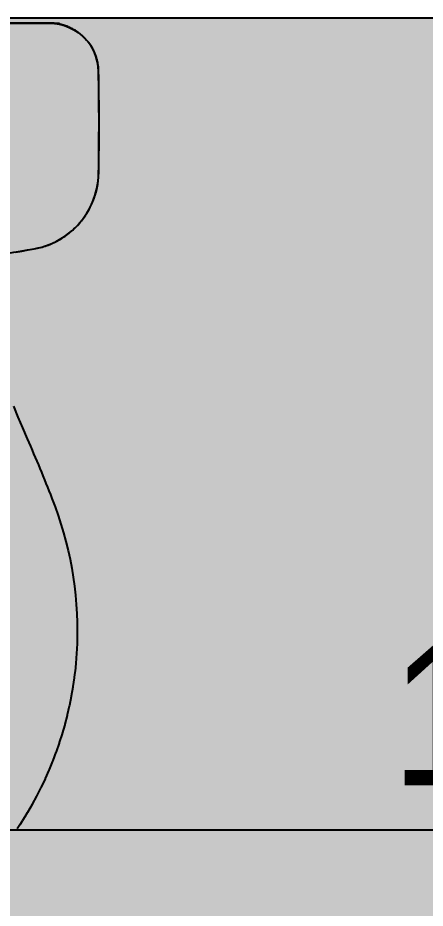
# Model space of a CAD drawing. Header units: metres. Extents: x -23 to 570, y -54 to 184.
# Drawn here: x 18.634 to 18.923, y 51.672 to 52.305 of the extents above; entities that cross this region are included whole.
import ezdxf

# ---------------------------------------------------------------- set-up
doc = ezdxf.new("R2010")
doc.units = ezdxf.units.M
doc.header["$PDMODE"] = 35
for name, color, linetype in [('ARQ-DIM', 2, 'Continuous'), ('PUC$0$ARQ-ALV ACAB', 4, 'Continuous'), ('PUC$0$ARQ-ALV OSSO', 5, 'Continuous'), ('PUC$0$ARQ-HID', 7, 'Continuous')]:
    doc.layers.add(name, color=color, linetype=linetype)
doc.layers.add('PUC$0$ARQ-FORRO', color=9, linetype='Continuous', lineweight=5)
doc.styles.add('Adesa', font='ARIALN.TTF')
doc.dimstyles.new('ADESA 1-0050', dxfattribs={"dimtxt": 0.1, "dimasz": 0.1, "dimexe": 0.05, "dimexo": 0.05, "dimgap": 0.03, "dimtad": 1, "dimdec": 1, "dimlfac": 100, "dimzin": 12, "dimtxsty": 'Adesa', "dimblk": 'DOTSMALL', "dimcen": 1, "dimdle": 0.05, "dimclrd": 1, "dimclre": 1, "dimclrt": 256, "dimazin": 3, "dimtm": 1e-09, "dimtfac": 1, "dimtdec": 1, "dimtmove": 1, "dimatfit": 0, "dimldrblk": 'DOTSMALL', "dimfxl": 0.8, "dimtvp": 2, "dimtolj": 1, "dimtzin": 0, "dimarcsym": 0})

# ---------------------------------------------------------------- blocks, each defined once
blk = doc.blocks.new('_DotSmall')
at = {"color": 0, "linetype": 'ByBlock', "const_width": 0.5}
blk.add_lwpolyline([(-0.0625, 0, 1), (0.0625, 0, 1)], format="xyb", close=True, dxfattribs=at)
blk = doc.blocks.new('*D1185')
at = {"layer": 'ARQ-DIM', "color": 1, "lineweight": -2, "transparency": 16777216}
for p, q in [((18.04096, 51.77869), (18.04096, 51.67735)), ((19.94999, 51.77869), (19.94999, 51.67735)), ((17.99096, 51.72735), (19.99999, 51.72735))]:
    blk.add_line(p, q, dxfattribs=at)
at = {"layer": 'Defpoints', "color": 0, "transparency": 16777216}
for p in [(18.04096, 51.82869, 0), (19.94999, 51.82869, 0), (19.94999, 51.72735)]:
    blk.add_point(p, dxfattribs=at)
at = {"layer": 'ARQ-DIM', "color": 1, "lineweight": -2, "transparency": 16777216, "xscale": 0.1, "yscale": 0.1, "zscale": 0.1, "rotation": 180}
blk.add_blockref('_DotSmall', (18.04096, 51.72735), dxfattribs=at)
at = {"layer": 'ARQ-DIM', "color": 1, "lineweight": -2, "transparency": 16777216, "xscale": 0.1, "yscale": 0.1, "zscale": 0.1}
blk.add_blockref('_DotSmall', (19.94999, 51.72735), dxfattribs=at)
at = {"layer": 'ARQ-DIM', "transparency": 16777216, "insert": (18.99547, 51.80841), "char_height": 0.1, "attachment_point": 5, "style": 'Adesa'}
blk.add_mtext('\\A1;191', dxfattribs=at)
blk = doc.blocks.new('PUC$0$ARQ-HID-BACIA CX')
blk.add_line((-0.00007, -0.175), (-0.00007, 0.175))
for points in [[(-0.1629, 0.1436), (-0.16215, 0.14805), (-0.16138, 0.15249), (-0.16061, 0.15693), (-0.16036, 0.15805), (-0.16011, 0.15916), (-0.15985, 0.16027), (-0.15957, 0.16138), (-0.15928, 0.16249), (-0.15897, 0.16359), (-0.15863, 0.16468), (-0.15827, 0.16576), (-0.15788, 0.16683), (-0.15746, 0.1679), (-0.15702, 0.16895), (-0.15655, 0.17), (-0.15607, 0.17103), (-0.15556, 0.17206), (-0.15504, 0.17308), (-0.1545, 0.17408), (-0.15393, 0.17508), (-0.15335, 0.17606), (-0.15275, 0.17703), (-0.15212, 0.17799), (-0.15148, 0.17893), (-0.15082, 0.17986), (-0.15013, 0.18078), (-0.14943, 0.18168), (-0.14872, 0.18257), (-0.14798, 0.18345), (-0.14722, 0.18431), (-0.14645, 0.18515), (-0.14566, 0.18598), (-0.14485, 0.18679), (-0.14403, 0.18758), (-0.14319, 0.18836), (-0.14234, 0.18912), (-0.14147, 0.18986), (-0.14058, 0.19058), (-0.13969, 0.19129), (-0.13877, 0.19197), (-0.13784, 0.19264), (-0.1369, 0.19329), (-0.13595, 0.19392), (-0.13498, 0.19453), (-0.134, 0.19512), (-0.13301, 0.19569), (-0.13201, 0.19624), (-0.13099, 0.19677), (-0.12997, 0.19727), (-0.12893, 0.19776), (-0.12789, 0.19822), (-0.12684, 0.19866), (-0.12577, 0.19908), (-0.1247, 0.19948), (-0.12362, 0.19986), (-0.12254, 0.20021), (-0.12144, 0.20055), (-0.12034, 0.20086), (-0.11924, 0.20116), (-0.11812, 0.20142), (-0.11701, 0.20166), (-0.11588, 0.20188), (-0.11476, 0.20207), (-0.11363, 0.20223), (-0.11249, 0.20236), (-0.11136, 0.20247), (-0.11022, 0.20256), (-0.10908, 0.20264), (-0.10794, 0.20271), (-0.10679, 0.20277, -0.00878), (-0.03415, 0.20273), (-0.03353, 0.2027), (-0.0329, 0.20268), (-0.03227, 0.20264), (-0.03165, 0.20259), (-0.03102, 0.20253), (-0.0304, 0.20246), (-0.02978, 0.20237), (-0.02916, 0.20227), (-0.02854, 0.20217), (-0.02792, 0.20205), (-0.02731, 0.20192), (-0.02669, 0.20178), (-0.02608, 0.20163), (-0.02548, 0.20147), (-0.02487, 0.2013), (-0.02427, 0.20111), (-0.02368, 0.20092), (-0.02308, 0.20072), (-0.02249, 0.2005), (-0.02191, 0.20027), (-0.02133, 0.20004), (-0.02075, 0.19979), (-0.02018, 0.19954), (-0.01961, 0.19927), (-0.01904, 0.19899), (-0.01849, 0.1987), (-0.01793, 0.19841), (-0.01739, 0.1981), (-0.01684, 0.19778), (-0.01631, 0.19746), (-0.01578, 0.19712), (-0.01526, 0.19677), (-0.01474, 0.19641), (-0.01423, 0.19605), (-0.01372, 0.19568)], [(-0.01308, 0.195, 0.018828), (-0.0135, 0.19544)], [(-0.00007, -0.16772), (-0.00007, 0.16772, 0.212488), (-0.01155, 0.19352), (-0.01247, 0.19434), (-0.01264, 0.19449), (-0.01279, 0.19463), (-0.01286, 0.1947), (-0.01299, 0.19482), (-0.01311, 0.19493), (-0.01316, 0.19498), (-0.01322, 0.19504), (-0.01324, 0.19506), (-0.01327, 0.19509), (-0.01328, 0.1951), (-0.01328, 0.1951)], [(-0.01231, 0.1942, 0.002919), (-0.01155, 0.19353)], [(-0.27251, 0.14221), (-0.28026, 0.14532), (-0.28804, 0.14857), (-0.29584, 0.15194, 0.011149), (-0.33812, 0.16943), (-0.34416, 0.17175), (-0.35027, 0.17392), (-0.35642, 0.17593), (-0.36262, 0.17778), (-0.36886, 0.17948), (-0.37514, 0.18101), (-0.38146, 0.18239), (-0.38782, 0.1836), (-0.3942, 0.18465), (-0.40061, 0.18554), (-0.40704, 0.18627), (-0.4135, 0.18683), (-0.41997, 0.18723), (-0.42645, 0.18746), (-0.43294, 0.18753), (-0.43806, 0.18747), (-0.43843, 0.18746), (-0.44165, 0.18736), (-0.44488, 0.18723), (-0.44526, 0.18721), (-0.4517, 0.1868), (-0.45207, 0.18677), (-0.45528, 0.1865), (-0.4585, 0.18619), (-0.45888, 0.18615), (-0.46528, 0.1854), (-0.46566, 0.18535), (-0.47204, 0.18442), (-0.47243, 0.18436), (-0.47878, 0.18326), (-0.47915, 0.18319), (-0.48548, 0.18191), (-0.48586, 0.18183), (-0.49214, 0.18039), (-0.49251, 0.1803), (-0.49875, 0.17869), (-0.49913, 0.17858), (-0.50533, 0.1768), (-0.5057, 0.17669), (-0.51184, 0.17475), (-0.51221, 0.17462), (-0.5183, 0.17251), (-0.51866, 0.17238), (-0.5247, 0.1701), (-0.52506, 0.16996), (-0.53103, 0.16752), (-0.53138, 0.16737), (-0.5373, 0.16477), (-0.53764, 0.16461), (-0.54348, 0.16185), (-0.54381, 0.16169), (-0.54671, 0.16024), (-0.54959, 0.15876), (-0.54991, 0.15859), (-0.55561, 0.15552), (-0.55592, 0.15534), (-0.55874, 0.15374), (-0.56154, 0.15211), (-0.56185, 0.15192), (-0.56462, 0.15025), (-0.56738, 0.14854), (-0.56767, 0.14835), (-0.57041, 0.1466), (-0.57312, 0.14482)]]:
    blk.add_lwpolyline(points, format="xyb")
at = {"ltscale": 0.000466036}
blk.add_lwpolyline([(-0.17457, 0, -0.044623), (-0.16053, 0.15692), (-0.15997, 0.15966), (-0.15929, 0.1623), (-0.15848, 0.1649), (-0.15754, 0.16746), (-0.15648, 0.16997), (-0.1553, 0.17243), (-0.15399, 0.17483), (-0.15258, 0.17716), (-0.15105, 0.17942), (-0.14941, 0.1816), (-0.14766, 0.1837), (-0.14582, 0.18571), (-0.14388, 0.18763), (-0.14184, 0.18945), (-0.13972, 0.19116), (-0.13752, 0.19278), (-0.13524, 0.19428), (-0.13289, 0.19567), (-0.13048, 0.19694), (-0.128, 0.19809), (-0.12547, 0.19912), (-0.1229, 0.20002), (-0.12028, 0.2008), (-0.11763, 0.20144), (-0.11494, 0.20196), (-0.11224, 0.20234), (-0.10952, 0.20259), (-0.10679, 0.2027, -0.008778), (-0.03416, 0.20265, -0.158216), (-0.01377, 0.19562, -0.039631), (-0.01364, 0.19551, -0.017665), (-0.01334, 0.19517), (-0.01328, 0.1951)], format="xyb", dxfattribs=at)
at = {"ltscale": 0.00311}
blk.add_lwpolyline([(-0.10678, 0.20206), (-0.10679, 0.2027)], dxfattribs=at)
at = {"ltscale": 0.00156}
blk.add_lwpolyline([(-0.0131, 0.19508), (-0.01335, 0.19529)], dxfattribs=at)
for points in [[(-0.01328, 0.1951), (-0.01328, 0.19509)], [(-0.01147, 0.19363), (-0.01087, 0.19305), (-0.01027, 0.19247), (-0.00968, 0.19189), (-0.00911, 0.19128), (-0.00855, 0.19066), (-0.00801, 0.19003), (-0.00749, 0.18938), (-0.00698, 0.18872), (-0.00649, 0.18805), (-0.00601, 0.18737), (-0.00555, 0.18668), (-0.0051, 0.18597), (-0.00468, 0.18526), (-0.00427, 0.18453), (-0.00388, 0.1838), (-0.0035, 0.18305), (-0.00314, 0.1823), (-0.00281, 0.18154), (-0.00249, 0.18077), (-0.00218, 0.18), (-0.0019, 0.17921), (-0.00164, 0.17842), (-0.00139, 0.17763), (-0.00116, 0.17683), (-0.00096, 0.17602), (-0.00077, 0.17521), (-0.0006, 0.1744), (-0.00045, 0.17358), (-0.00032, 0.17275), (-0.00021, 0.17193), (-0.00012, 0.1711), (-0.00006, 0.17027), (-0.00002, 0.16944), (0.00001, 0.16861), (0.00003, 0.16778)], [(0, 0.16772), (0, -0.16772)]]:
    blk.add_lwpolyline(points)
at = {"ltscale": 0.00179}
blk.add_lwpolyline([(-0.00045, 0.16772), (-0.00008, 0.16772)], dxfattribs=at)
blk = doc.blocks.new('PUC$0$pl apto tipo 2 puc')
at = {"layer": 'PUC$0$ARQ-FORRO'}
h = blk.add_hatch(color=256, dxfattribs=at)
h.dxf.hatch_style = 1
h.paths.add_polyline_path([(-19.95382, -1.04441), (-18.05466, -1.04441), (-18.05454, -2.30387), (-19.9537, -2.30387)])
at = {"layer": 'PUC$0$ARQ-ALV ACAB'}
blk.add_lwpolyline([(-17.89498, -1.0538), (-17.02401, -1.05414), (-17.02401, -0.89447), (-17.36412, -0.89447), (-17.36412, -0.8445), (-17.51412, -0.84448), (-17.51412, -0.89448), (-19.23392, -0.89447), (-19.23392, -1.04447), (-18.05498, -1.04414), (-18.0547, -2.30387), (-19.95354, -2.30387), (-19.95382, -1.04447), (-19.90392, -1.04447), (-19.90392, -0.89447), (-20.31382, -0.89447)], dxfattribs=at)
at = {"layer": 'PUC$0$ARQ-FORRO'}
blk.add_lwpolyline([(-19.95382, -1.04441), (-18.05466, -1.04441), (-18.05454, -2.30387), (-19.9537, -2.30387)], close=True, dxfattribs=at)
at = {"layer": 'PUC$0$ARQ-HID', "lineweight": -2, "extrusion": (0, 0, -1), "zscale": -1, "rotation": 269.9999377319893}
blk.add_blockref('PUC$0$ARQ-HID-BACIA CX', (18.49714, -2.3001, 0), dxfattribs=at)
blk = doc.blocks.new('PUC')
at = {"layer": 'PUC$0$ARQ-ALV OSSO', "rotation": 180}
blk.add_blockref('PUC$0$pl apto tipo 2 puc', (-0.00883, 50.00119, 0), dxfattribs=at)

msp = doc.modelspace()

# ---------------------------------------------------------------- block references
msp.add_blockref('PUC', (0, 0))

# ---------------------------------------------------------------- dimensions: what is measured, and where the dimension line sits
at = {"layer": 'ARQ-DIM'}
dim = msp.add_linear_dim(base=(19.94999, 51.72735), p1=(18.04096, 51.82869, 0), p2=(19.94999, 51.82869, 0), angle=180, dimstyle='ADESA 1-0050', override={"dimdec": 0}, dxfattribs=at)
dim.commit()
dim.dimension.update_dxf_attribs({"geometry": '*D1185', "text_midpoint": (18.99547, 51.80841)})

doc.saveas('drawing.dxf')
